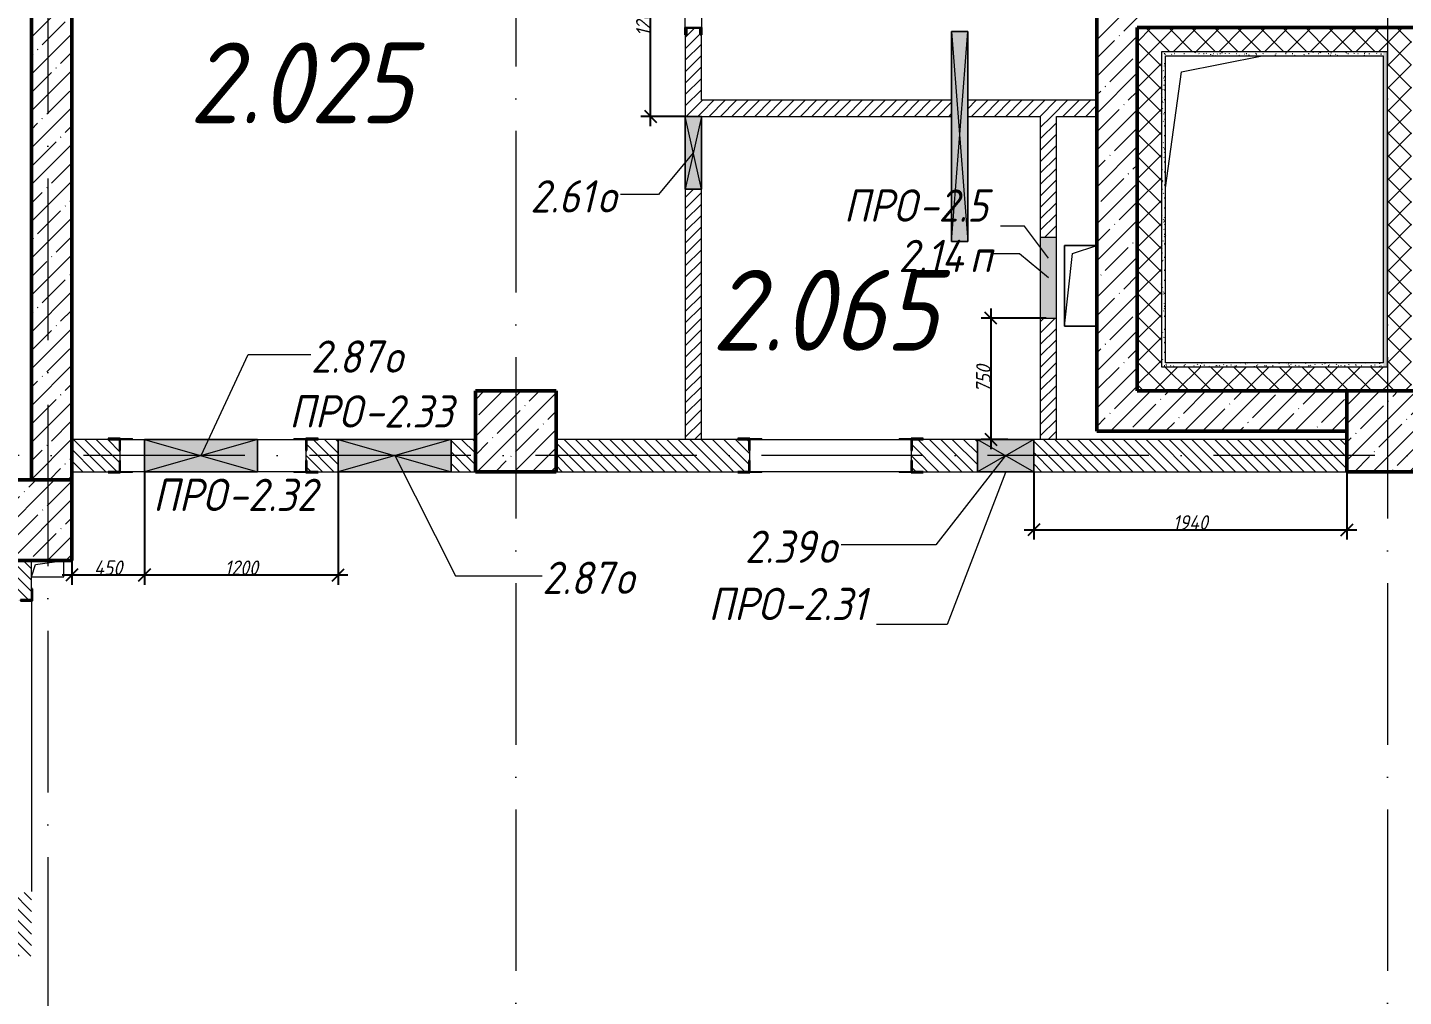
# Model space of a CAD drawing. Header units: millimetres. Extents: x -537608 to 253996, y -217170 to 186033.
# Drawn here: x -74957 to -66432, y -144341 to -138341 of the extents above; entities that cross this region are included whole.
import ezdxf

# ---------------------------------------------------------------- set-up
doc = ezdxf.new("R2010")
doc.units = ezdxf.units.MM
doc.linetypes.add('50_200_ШТРИХ_1Т_ш5_п1_п1_', pattern=[1400, 1000, -200, 0, -200])
for name, color, linetype, lineweight in [('A-____-____-DIMS', 7, 'Continuous', 9), ('A-DETL-GENF-OTLN', 7, 'Continuous', 9), ('A-FLOR-____-OTLN', 7, 'Continuous', 9), ('A-GENM-____-IDEN', 7, 'Continuous', 9), ('A-GENM-____-MCUT', 7, 'Continuous', 25), ('A-GENM-____-OTLN', 7, 'Continuous', 9), ('A-GENM-____-OTLN-1', 7, 'Continuous', 25), ('A-GLAZ-____-IDEN', 7, 'Continuous', 9), ('A-GLAZ-____-OTLN', 7, 'Continuous', 9), ('A-WALL-____-MCUT', 7, 'Continuous', 13), ('A-WALL-____-MCUT-1', 7, 'Continuous', 9), ('A-WALL-____-MCUT-2', 7, 'Continuous', 50), ('A-WALL-____-OTLN', 7, 'Continuous', 9), ('A-WALL-____-PATT-1', 7, 'Continuous', 9), ('A-WALL-FNSH-MCUT-1', 7, 'Continuous', 9), ('I-WALL-____-OTLN', 7, 'Continuous', 9), ('S-COLS-____-MCUT', 7, 'Continuous', 50), ('S-COLS-____-OTLN', 7, 'Continuous', 9), ('S-GRID-____-OTLN-1', 7, '50_200_ШТРИХ_1Т_ш5_п1_п1_', 9), ('Марки помещений', 7, 'Continuous', 9)]:
    doc.layers.add(name, color=color, linetype=linetype, lineweight=lineweight)
doc.layers.add('A-WALL-____-PATT-2', color=7, linetype='Continuous', lineweight=9, true_color=0x787878)
doc.styles.add('ISOCPEUR_I_11', font='isocpeui.ttf', dxfattribs={"width": 0.9, "height": 200})
doc.styles.add('ISOCPEUR_I_2', font='isocpeui.ttf', dxfattribs={"width": 0.9, "height": 140})
doc.styles.add('ISOCPEUR_I_7', font='isocpeui.ttf', dxfattribs={"width": 0.9, "height": 90})
doc.dimstyles.new('ISO-1_8_0_9К_СРЕДНИЙ_Кладочные_2', dxfattribs={"dimscale": 304.8, "dimtxt": 89.638306, "dimasz": 0.246063, "dimexe": 0.19685, "dimexo": 0, "dimgap": 0, "dimtad": 1, "dimdec": 3, "dimrnd": 0.001, "dimdsep": 46, "dimtxsty": 'ISOCPEUR_I_7', "dimblk1": 'OBLIQUE', "dimblk2": 'OBLIQUE', "dimsah": 1, "dimcen": 0.09, "dimdle": 0.19685, "dimazin": 0, "dimtfac": 1, "dimtdec": 4, "dimtix": 1, "dimtmove": 1, "dimatfit": 3, "dimfxl": 1, "dimtvp": 1, "dimtolj": 1, "dimtzin": 0, "dimarcsym": 2})
pattern_1 = [(135, (-149681.9, -196272.377), (-35.35534, -35.35534), [])]
pattern_2 = [(45, (-149681.9, -196272.377), (-35.35534, 35.35534), [])]
pattern_3 = [(45, (-149681.9, -196272.38), (-114.04925, 114.04925), []), (45, (-149567.85, -196272.38), (-114.04925, 114.04925), [201.612, -40.322, 3.353, -36.97])]
pattern_4 = [(45, (-149681.9, -196272.38), (-70.71068, 70.71068), []), (135, (-149681.9, -196272.38), (-70.71068, -70.71068), [])]
pattern_5 = [(0, (-149681.9, -196272.377), (81.28, 20.32), [3.353, -57.607, 3.353, -57.607, -325.12]), (0, (-149681.9, -196272.377), (81.28, 20.32), [-121.92, 3.353, -118.567, 3.353, -57.607, -142.24]), (0, (-149681.9, -196272.377), (81.28, 20.32), [-304.8, 3.353, -37.287, 3.353, -98.247]), (120, (-149651.42, -196262.217), (-58.2376362, 60.230545), [3.353, -57.607, 3.353, -57.607, -325.12]), (120, (-149651.42, -196262.217), (-58.2376362, 60.230545), [-121.92, 3.353, -118.567, 3.353, -57.607, -142.24]), (120, (-149651.42, -196262.217), (-58.2376362, 60.230545), [-304.8, 3.353, -37.287, 3.353, -98.247]), (240, (-149641.26, -196221.577), (-23.0423638, -80.550545), [3.353, -57.607, 3.353, -57.607, -325.12]), (240, (-149641.26, -196221.577), (-23.0423638, -80.550545), [-121.92, 3.353, -118.567, 3.353, -57.607, -142.24]), (240, (-149641.26, -196221.577), (-23.0423638, -80.550545), [-304.8, 3.353, -37.287, 3.353, -98.247])]

# ---------------------------------------------------------------- blocks, each defined once
blk = doc.blocks.new('BSC_Колонна _Прямоугольная - 500х500-V37-АР1_План отверстий 2 этажа в осях 1-64_Ю-ЯЯ')
at = {"layer": 'S-COLS-____-OTLN'}
h = blk.add_hatch(dxfattribs=at)
h.set_pattern_fill('FP_47', color=256, style=0, pattern_type=2)
h.set_pattern_definition([(45, (-83150, -55431.04), (-114.04925, 114.04925), []), (45, (-83035.95, -55431.04), (-114.04925, 114.04925), [201.613, -40.323, 3.353, -36.97])])
h.paths.add_polyline_path([(-250, -250), (250, -250), (250, 250), (-250, 250)], flags=0)
at = {"layer": 'S-COLS-____-MCUT'}
for p, q in [((250, 250), (-250, 250)), ((-250, 250), (-250, -250)), ((250, -250), (250, 250)), ((-250, -250), (250, -250))]:
    blk.add_line(p, q, dxfattribs=at)
blk = doc.blocks.new('BSC_Колонна _Прямоугольная - 500х500-V41-АР1_План отверстий 2 этажа в осях 1-64_Ю-ЯЯ')
at = {"layer": 'S-COLS-____-OTLN'}
h = blk.add_hatch(dxfattribs=at)
h.set_pattern_fill('FP_51', color=256, style=0, pattern_type=2)
h.set_pattern_definition([(45, (-77750, -55431.04), (-114.04925, 114.04925), []), (45, (-77635.95, -55431.04), (-114.04925, 114.04925), [201.613, -40.323, 3.353, -36.97])])
h.paths.add_polyline_path([(-250, -250), (250, -250), (250, 250), (-250, 250)], flags=0)
at = {"layer": 'S-COLS-____-MCUT'}
for p, q in [((250, 250), (-250, 250)), ((-250, 250), (-250, -250)), ((250, -250), (250, 250)), ((-250, -250), (250, -250))]:
    blk.add_line(p, q, dxfattribs=at)
blk = doc.blocks.new('BSC_Колонна _Прямоугольная - 500х500-V112-АР1_План отверстий 2 этажа в осях 1-64_Ю-ЯЯ')
at = {"layer": 'S-COLS-____-OTLN'}
h = blk.add_hatch(dxfattribs=at)
h.set_pattern_fill('FP_125', color=256, style=0, pattern_type=2)
h.set_pattern_definition([(45, (-74750, -54881.04), (-114.04925, 114.04925), []), (45, (-74635.95, -54881.04), (-114.04925, 114.04925), [201.613, -40.323, 3.353, -36.97])])
h.paths.add_polyline_path([(-250, -250), (250, -250), (250, 250), (-250, 250), (-250, -78.1)], flags=0)
at = {"layer": 'S-COLS-____-MCUT'}
for p, q in [((250, 250), (-250, 250)), ((-250, 250), (-250, -250)), ((250, -250), (250, 250)), ((-250, -250), (250, -250))]:
    blk.add_line(p, q, dxfattribs=at)
blk = doc.blocks.new('Фахверк_СКБ_Уголок - 250_2700-27497298-АР1_План отверстий 2 этажа в осях 1-64_Ю-ЯЯ')
at = {"layer": 'A-GENM-____-MCUT'}
for p, q in [((200, 181), (125, 181)), ((125, 181), (125, 106)), ((131, 106), (131, 175)), ((131, 175), (200, 175)), ((200, 175), (200, 181)), ((125, 106), (131, 106)), ((131, -6), (125, -6)), ((125, -6), (125, -81)), ((125, -81), (200, -81)), ((131, -75), (131, -6)), ((200, -75), (131, -75)), ((200, -81), (200, -75))]:
    blk.add_line(p, q, dxfattribs=at)
blk = doc.blocks.new('154_Стойка_СКБ_Швеллер - СМ-2180_100-28278555-АР1_План отверстий 2 этажа в осях 1-64_Ю-ЯЯ')
at = {"layer": 'A-GENM-____-MCUT'}
for p, q in [((125, 50), (171, 50)), ((125, -50), (125, 50)), ((129.5, 42.4), (129.5, -42.4)), ((171, 42.4), (129.5, 42.4)), ((171, 50), (171, 42.4)), ((171, -50), (125, -50)), ((129.5, -42.4), (171, -42.4)), ((171, -42.4), (171, -50))]:
    blk.add_line(p, q, dxfattribs=at)
blk = doc.blocks.new('154_Стойка_СКБ_Уголок - СМ-2180_200-28268025-АР1_План отверстий 2 этажа в осях 1-64_Ю-ЯЯ')
at = {"layer": 'A-GENM-____-MCUT'}
for p, q in [((125, 156), (125, 81)), ((200, 156), (125, 156)), ((131, 81), (131, 150)), ((131, 150), (200, 150)), ((200, 150), (200, 156)), ((125, 81), (131, 81)), ((131, 19), (125, 19)), ((125, 19), (125, -56)), ((131, -50), (131, 19)), ((125, -56), (200, -56)), ((200, -50), (131, -50)), ((200, -56), (200, -50))]:
    blk.add_line(p, q, dxfattribs=at)
blk = doc.blocks.new('Стойка_Влож_Уголок_Опорный - Уголок-28213941-АР1_План отверстий 2 этажа в осях 1-64_Ю-ЯЯ')
at = {"layer": 'A-GENM-____-OTLN'}
for p, q in [((-212, -6), (-212, 0)), ((0, 0), (0, -6)), ((-212, -75), (-212, -6)), ((-212, -6), (-206, -6)), ((-212, -75), (-206, -75)), ((-6, -6), (0, -6)), ((-6, -75), (0, -75)), ((0, -6), (0, -75))]:
    blk.add_line(p, q, dxfattribs=at)
blk = doc.blocks.new('AR_Отверстие Ниша - Лючок-32403779-АР1_План отверстий 2 этажа в осях 1-64_Ю-ЯЯ')
at = {"layer": 'A-GLAZ-____-OTLN'}
blk.add_hatch(color=256, dxfattribs=at).paths.add_polyline_path([(250, -50), (250, 50), (-250, 50), (-250, -50)], flags=0)
for p, q in [((250, 50), (-250, 50)), ((-250, 50), (-250, -50)), ((250, -50), (250, 50)), ((-250, -50), (250, -50))]:
    blk.add_line(p, q, dxfattribs=at)
blk = doc.blocks.new('AR_Отверстие прямоугольное _в плите_ - AR_Отверстие прямоугольное _в плите_-30229458-АР1_План отверстий 2 этажа в осях 1-64_Ю-ЯЯ')
at = {"layer": 'A-GENM-____-OTLN'}
for p, q in [((100, 250), (-100, 250)), ((-100, 250), (-100, -250)), ((-100, -250), (-50, 200)), ((-50, 200), (100, 250)), ((-100, -250), (100, -250))]:
    blk.add_line(p, q, dxfattribs=at)
blk = doc.blocks.new('AR_Отверстие прямоугольное _в плите_ - AR_Отверстие прямоугольное _в плите_-V164-АР1_План отверстий 2 этажа в осях 1-64_Ю-ЯЯ')
at = {"layer": 'A-GENM-____-OTLN'}
for p, q in [((-100, -50), (-75, 25)), ((-75, 25), (100, 50)), ((100, -50), (100, 50)), ((-100, -50), (100, -50))]:
    blk.add_line(p, q, dxfattribs=at)
blk = doc.blocks.new('AR_Отверстие прямоугольное _в плите_ - AR_Отверстие прямоугольное _в плите_-30552518-АР1_План отверстий 2 этажа в осях 1-64_Ю-ЯЯ')
at = {"layer": 'A-GENM-____-OTLN'}
for p, q in [((-550, 850), (-50, 950)), ((-650, 131.8), (-550, 850))]:
    blk.add_line(p, q, dxfattribs=at)
blk = doc.blocks.new('AR_Отверстие прямоугольное _в стене_ - AR_Отверстие прямоугольное _в стене__ОВ-36829938-АР1_План отверстий 2 этажа в осях 1-64_Ю-ЯЯ')
at = {"layer": 'A-GLAZ-____-OTLN'}
blk.add_hatch(color=256, dxfattribs=at).paths.add_polyline_path([(350, -100), (350, 100), (-350, 100), (-350, -100), (187.3, -100)], flags=0)
at = {"layer": 'A-DETL-GENF-OTLN'}
for p, q in [((-350, -100), (-350, 100)), ((-350, 100), (350, 100)), ((350, 100), (-350, -100)), ((-350, 100), (350, -100)), ((350, 100), (-350, 100)), ((-350, 100), (-350, -100)), ((350, 100), (350, -100)), ((350, -100), (350, 100)), ((350, -100), (-350, -100)), ((-350, -100), (350, -100))]:
    blk.add_line(p, q, dxfattribs=at)
blk = doc.blocks.new('AR_Отверстие прямоугольное _в стене_ - AR_Отверстие прямоугольное _в стене__ОВ-36829869-АР1_План отверстий 2 этажа в осях 1-64_Ю-ЯЯ')
at = {"layer": 'A-GLAZ-____-OTLN'}
blk.add_hatch(color=256, dxfattribs=at).paths.add_polyline_path([(350, -100), (350, 100), (-350, 100), (-350, -100)], flags=0)
at = {"layer": 'A-DETL-GENF-OTLN'}
for p, q in [((-350, -100), (-350, 100)), ((-350, 100), (350, 100)), ((350, 100), (-350, -100)), ((-350, 100), (350, -100)), ((350, 100), (-350, 100)), ((-350, 100), (-350, -100)), ((350, 100), (350, -100)), ((350, -100), (350, 100)), ((350, -100), (-350, -100)), ((-350, -100), (350, -100))]:
    blk.add_line(p, q, dxfattribs=at)
blk = doc.blocks.new('AR_Отверстие прямоугольное _в стене__БезПР - AR_Отверстие прямоугольное _в стене__БезПР-36428569-АР1_План отверстий 2 этажа в осях 1-64_Ю-ЯЯ')
at = {"layer": 'A-GLAZ-____-OTLN'}
blk.add_hatch(color=256, dxfattribs=at).paths.add_polyline_path([(225, -50), (225, 50), (-225, 50), (-225, -50), (-68.5, -50)], flags=0)
at = {"layer": 'A-DETL-GENF-OTLN'}
for p, q in [((-225, -50), (-225, 50)), ((-225, 50), (225, 50)), ((225, 50), (-225, -50)), ((-225, 50), (225, -50)), ((225, 50), (-225, 50)), ((-225, 50), (-225, -50)), ((225, 50), (225, -50)), ((225, -50), (225, 50)), ((225, -50), (-225, -50)), ((-225, -50), (225, -50))]:
    blk.add_line(p, q, dxfattribs=at)
at = {"layer": 'A-GLAZ-____-OTLN'}
blk.add_line((225, 50), (-225, 50), dxfattribs=at)
blk = doc.blocks.new('AR_Отверстие прямоугольное _в стене_ - AR_Отверстие прямоугольное _в стене__ОВ-36829206-АР1_План отверстий 2 этажа в осях 1-64_Ю-ЯЯ')
at = {"layer": 'A-GLAZ-____-OTLN'}
blk.add_hatch(color=256, dxfattribs=at).paths.add_polyline_path([(175, -100), (175, 100), (-175, 100), (-175, -100)], flags=0)
at = {"layer": 'A-DETL-GENF-OTLN'}
for p, q in [((-175, -100), (-175, 100)), ((-175, 100), (175, 100)), ((175, 100), (-175, -100)), ((-175, 100), (175, -100)), ((175, 100), (-175, 100)), ((-175, 100), (-175, -100)), ((175, 100), (175, -100)), ((175, -100), (175, 100)), ((175, -100), (-175, -100)), ((-175, -100), (175, -100))]:
    blk.add_line(p, q, dxfattribs=at)
blk = doc.blocks.new('AR_Отверстие прямоугольное _в стене_ - AR_Отверстие прямоугольное _в стене__ОВ-36941390-АР1_План отверстий 2 этажа в осях 1-64_Ю-ЯЯ')
at = {"layer": 'A-GLAZ-____-OTLN'}
blk.add_hatch(color=256, dxfattribs=at).paths.add_polyline_path([(-650, -50), (650, -50), (650, 50), (-650, 50)], flags=0)
at = {"layer": 'A-DETL-GENF-OTLN'}
for p, q in [((-650, -50), (-650, 50)), ((-650, 50), (650, 50)), ((650, 50), (-650, -50)), ((-650, 50), (650, -50)), ((650, 50), (-650, 50)), ((-650, 50), (-650, -50)), ((650, 50), (650, -50)), ((650, -50), (650, 50)), ((650, -50), (-650, -50)), ((-650, -50), (650, -50))]:
    blk.add_line(p, q, dxfattribs=at)
blk = doc.blocks.new('_Oblique')
at = {"color": 0, "linetype": 'ByBlock', "lineweight": -2}
blk.add_line((-0.5, -0.5), (0.5, 0.5), dxfattribs=at)
blk = doc.blocks.new('*D2587')
at = {"layer": 'A-____-____-DIMS', "color": 0, "lineweight": -2, "transparency": 16777216}
for p, q in [((-68645.3, -140141.3), (-69048.9, -140141.3)), ((-68988.9, -140081.3), (-68988.9, -140951.3)), ((-68882.9, -140891.3), (-69048.9, -140891.3))]:
    blk.add_line(p, q, dxfattribs=at)
at = {"layer": 'Defpoints', "color": 0, "transparency": 16777216}
for p in [(-68645.3, -140141.3), (-68988.9, -140891.3), (-68882.9, -140891.3)]:
    blk.add_point(p, dxfattribs=at)
at = {"layer": 'A-____-____-DIMS', "color": 0, "lineweight": -2, "transparency": 16777216, "xscale": 75, "yscale": 75, "zscale": 75}
for p, rotation in [((-68988.9, -140141.3), 90), ((-68988.9, -140891.3), 270)]:
    blk.add_blockref('_Oblique', p, dxfattribs=dict(at, rotation=rotation))
at = {"layer": 'A-____-____-DIMS', "color": 0, "transparency": 16777216, "insert": (-69034.5, -140516.3), "char_height": 90, "width": 409.578, "attachment_point": 5, "rotation": 90, "style": 'ISOCPEUR_I_7'}
blk.add_mtext('\\A1;750', dxfattribs=at)
blk = doc.blocks.new('*D2601')
at = {"layer": 'A-____-____-DIMS', "color": 0, "lineweight": -2, "transparency": 16777216}
for p, q in [((-71096.5, -138951.3), (-71096.5, -137631.3)), ((-70881.9, -137691.3), (-71156.5, -137691.3)), ((-70881.9, -138891.3), (-71156.5, -138891.3))]:
    blk.add_line(p, q, dxfattribs=at)
at = {"layer": 'Defpoints', "color": 0, "transparency": 16777216}
for p in [(-71096.5, -137691.3), (-70881.9, -137691.3), (-70881.9, -138891.3)]:
    blk.add_point(p, dxfattribs=at)
at = {"layer": 'A-____-____-DIMS', "color": 0, "lineweight": -2, "transparency": 16777216, "xscale": 75, "yscale": 75, "zscale": 75}
for p, rotation in [((-71096.5, -137691.3), 90), ((-71096.5, -138891.3), 270)]:
    blk.add_blockref('_Oblique', p, dxfattribs=dict(at, rotation=rotation))
at = {"layer": 'A-____-____-DIMS', "color": 0, "transparency": 16777216, "insert": (-71141.5, -138291.3), "char_height": 90, "width": 504.733, "attachment_point": 5, "rotation": 90, "style": 'ISOCPEUR_I_7'}
blk.add_mtext('\\A1;1200', dxfattribs=at)
blk = doc.blocks.new('*D2603')
at = {"layer": 'A-____-____-DIMS', "color": 0, "lineweight": -2, "transparency": 16777216}
for p, q in [((-74231.9, -141097.3), (-74231.9, -141790.9)), ((-74681.9, -141641.3), (-74681.9, -141790.9)), ((-74741.9, -141730.9), (-74171.9, -141730.9))]:
    blk.add_line(p, q, dxfattribs=at)
at = {"layer": 'Defpoints', "color": 0, "transparency": 16777216}
for p in [(-74231.9, -141097.3), (-74681.9, -141641.3), (-74231.9, -141730.9)]:
    blk.add_point(p, dxfattribs=at)
at = {"layer": 'A-____-____-DIMS', "color": 0, "lineweight": -2, "transparency": 16777216, "xscale": 75, "yscale": 75, "zscale": 75, "rotation": 180}
blk.add_blockref('_Oblique', (-74681.9, -141730.9), dxfattribs=at)
at = {"layer": 'A-____-____-DIMS', "color": 0, "lineweight": -2, "transparency": 16777216, "xscale": 75, "yscale": 75, "zscale": 75}
blk.add_blockref('_Oblique', (-74231.9, -141730.9), dxfattribs=at)
at = {"layer": 'A-____-____-DIMS', "color": 0, "transparency": 16777216, "insert": (-74456.9, -141685.9), "char_height": 90, "width": 426.127, "attachment_point": 5, "style": 'ISOCPEUR_I_7'}
blk.add_mtext('\\A1;450', dxfattribs=at)
blk = doc.blocks.new('*D2604')
at = {"layer": 'A-____-____-DIMS', "color": 0, "lineweight": -2, "transparency": 16777216}
for p, q in [((-74231.9, -141097.3), (-74231.9, -141790.9)), ((-73031.9, -141097.3), (-73031.9, -141790.9)), ((-74291.9, -141730.9), (-72971.9, -141730.9))]:
    blk.add_line(p, q, dxfattribs=at)
at = {"layer": 'Defpoints', "color": 0, "transparency": 16777216}
for p in [(-74231.9, -141097.3), (-73031.9, -141097.3), (-73031.9, -141730.9)]:
    blk.add_point(p, dxfattribs=at)
at = {"layer": 'A-____-____-DIMS', "color": 0, "lineweight": -2, "transparency": 16777216, "xscale": 75, "yscale": 75, "zscale": 75, "rotation": 180}
blk.add_blockref('_Oblique', (-74231.9, -141730.9), dxfattribs=at)
at = {"layer": 'A-____-____-DIMS', "color": 0, "lineweight": -2, "transparency": 16777216, "xscale": 75, "yscale": 75, "zscale": 75}
blk.add_blockref('_Oblique', (-73031.9, -141730.9), dxfattribs=at)
at = {"layer": 'A-____-____-DIMS', "color": 0, "transparency": 16777216, "insert": (-73631.9, -141685.9), "char_height": 90, "width": 504.733, "attachment_point": 5, "style": 'ISOCPEUR_I_7'}
blk.add_mtext('\\A1;1200', dxfattribs=at)
blk = doc.blocks.new('*D2605')
at = {"layer": 'A-____-____-DIMS', "color": 0, "lineweight": -2, "transparency": 16777216}
for p, q in [((-68721.9, -141097.3), (-68721.9, -141510.9)), ((-66781.9, -141091.3), (-66781.9, -141510.9)), ((-68781.9, -141450.9), (-66721.9, -141450.9))]:
    blk.add_line(p, q, dxfattribs=at)
at = {"layer": 'Defpoints', "color": 0, "transparency": 16777216}
for p in [(-68721.9, -141097.3), (-66781.9, -141091.3), (-66781.9, -141450.9)]:
    blk.add_point(p, dxfattribs=at)
at = {"layer": 'A-____-____-DIMS', "color": 0, "lineweight": -2, "transparency": 16777216, "xscale": 75, "yscale": 75, "zscale": 75, "rotation": 180}
blk.add_blockref('_Oblique', (-68721.9, -141450.9), dxfattribs=at)
at = {"layer": 'A-____-____-DIMS', "color": 0, "lineweight": -2, "transparency": 16777216, "xscale": 75, "yscale": 75, "zscale": 75}
blk.add_blockref('_Oblique', (-66781.9, -141450.9), dxfattribs=at)
at = {"layer": 'A-____-____-DIMS', "color": 0, "transparency": 16777216, "insert": (-67751.9, -141405.9), "char_height": 90, "width": 521.281, "attachment_point": 5, "style": 'ISOCPEUR_I_7'}
blk.add_mtext('\\A1;1940', dxfattribs=at)

msp = doc.modelspace()

# ---------------------------------------------------------------- hatches: boundary and pattern name
at = {"layer": 'A-WALL-____-PATT-1'}
h = msp.add_hatch(dxfattribs=at)
h.set_pattern_fill('FP_13', color=256, style=0, pattern_type=2)
h.set_pattern_definition(pattern_3)
h.paths.add_polyline_path([(-74931.9, -141141.3351), (-74681.9, -141141.3351), (-74681.9, -133091.3351), (-74931.9, -133091.3351), (-74931.9, -140662.1976)], flags=0)
h = msp.add_hatch(dxfattribs=at)
h.set_pattern_fill('FP_5', color=256, style=0, pattern_type=2)
h.set_pattern_definition(pattern_2)
h.paths.add_polyline_path([(-70781.9, -140891.3351), (-70781.9, -139341.3351), (-70881.9, -139341.3351), (-70881.9, -140891.3351)], flags=0)
h.paths.add_polyline_path([(-70874.3, -138891.3351), (-70781.9, -138891.3351), (-70781.9, -138387.3351), (-70789.5, -138387.3351), (-70789.5, -138345.8351), (-70874.3, -138345.8351), (-70874.3, -138387.3351), (-70881.9, -138387.3351), (-70881.9, -138891.3351)], flags=0)
h.paths.add_polyline_path([(-70874.3, -137186.8351), (-70789.5, -137186.8351), (-70789.5, -137145.3351), (-70781.9, -137145.3351), (-70781.9, -136161.3351), (-70881.9, -136161.3351), (-70881.9, -137145.3351), (-70874.3, -137145.3351)], flags=0)
h = msp.add_hatch(dxfattribs=at)
h.set_pattern_fill('FP_13', color=256, style=0, pattern_type=2)
h.set_pattern_definition(pattern_3)
h.paths.add_polyline_path([(-68331.9, -140841.3351), (-68081.9, -140841.3351), (-68081.9, -138091.3351), (-68331.9, -138091.3351), (-68331.9, -139047.7853)], flags=0)
h = msp.add_hatch(dxfattribs=at)
h.set_pattern_fill('FP_1', color=256, style=0, pattern_type=2)
h.set_pattern_definition(pattern_4)
h.paths.add_polyline_path([(-68081.9, -140441.3351), (-67931.9, -140441.3351), (-67931.9, -138341.3351), (-68081.9, -138341.3351), (-68081.9, -140416.3351)], flags=0)
h = msp.add_hatch(dxfattribs=at)
h.set_pattern_fill('FP_1', color=256, style=0, pattern_type=2)
h.set_pattern_definition(pattern_4)
h.paths.add_polyline_path([(-66624.5497, -138491.3351), (-66531.9, -138491.3351), (-66531.9, -138341.3351), (-67931.9, -138341.3351), (-67931.9, -138491.3351), (-67906.9, -138491.3351)], flags=0)
h = msp.add_hatch(dxfattribs=at)
h.set_pattern_fill('FP_1', color=256, style=0, pattern_type=2)
h.set_pattern_definition(pattern_4)
h.paths.add_polyline_path([(-66531.9, -140591.3351), (-66381.9, -140591.3351), (-66381.9, -138341.3351), (-66531.9, -138341.3351), (-66531.9, -140441.3351)], flags=0)
h = msp.add_hatch(dxfattribs=at)
h.set_pattern_fill('FP_5', color=256, style=0, pattern_type=2)
h.set_pattern_definition(pattern_2)
h.paths.add_polyline_path([(-69131.9, -138891.3351), (-68331.9, -138891.3351), (-68331.9, -138791.3351), (-69131.9, -138791.3351), (-69131.9, -138869.9066)], flags=0)
h.paths.add_polyline_path([(-70159.551, -138891.3351), (-69231.9, -138891.3351), (-69231.9, -138791.3351), (-70781.9, -138791.3351), (-70781.9, -138891.3351)], flags=0)
h = msp.add_hatch(dxfattribs=at)
h.set_pattern_fill('FP_5', color=256, style=0, pattern_type=2)
h.set_pattern_definition(pattern_2)
h.paths.add_polyline_path([(-68581.9, -140891.3351), (-68581.9, -140141.3351), (-68681.9, -140141.3351), (-68681.9, -140891.3351)], flags=0)
h.paths.add_polyline_path([(-68681.9, -139641.3351), (-68581.9, -139641.3351), (-68581.9, -138891.3351), (-68681.9, -138891.3351), (-68681.9, -139047.7853)], flags=0)
h = msp.add_hatch(dxfattribs=at)
h.set_pattern_fill('FP_1', color=256, style=0, pattern_type=2)
h.set_pattern_definition(pattern_4)
h.paths.add_polyline_path([(-66624.5497, -140591.3351), (-66531.9, -140591.3351), (-66531.9, -140441.3351), (-68081.9, -140441.3351), (-68081.9, -140591.3351), (-66781.9, -140591.3351)], flags=0)
h = msp.add_hatch(dxfattribs=at)
h.set_pattern_fill('FP_13', color=256, style=0, pattern_type=2)
h.set_pattern_definition(pattern_3)
h.paths.add_polyline_path([(-66781.9, -140841.3351), (-66781.9, -140591.3351), (-68081.9, -140591.3351), (-68081.9, -140841.3351)], flags=0)
h = msp.add_hatch(dxfattribs=at)
h.set_pattern_fill('FP_6', color=256, style=0, pattern_type=2)
h.set_pattern_definition(pattern_1)
h.paths.add_polyline_path([(-73225.9, -141091.3351), (-73031.9, -141091.3351), (-73031.9, -140891.3351), (-73225.9, -140891.3351), (-73225.9, -140960.3351), (-73231.9, -140960.3351), (-73231.9, -141022.3351), (-73225.9, -141022.3351), (-73225.9, -141090.1923)], flags=0)
h.paths.add_polyline_path([(-72181.9, -141091.3351), (-72181.9, -140891.3351), (-72331.9, -140891.3351), (-72331.9, -141091.3351)], flags=0)
h.paths.add_polyline_path([(-74578.3027, -141091.3351), (-74387.9, -141091.3351), (-74387.9, -141022.3351), (-74381.9, -141022.3351), (-74381.9, -140960.3351), (-74387.9, -140960.3351), (-74387.9, -140891.3351), (-74681.9, -140891.3351), (-74681.9, -141091.3351)], flags=0)
h = msp.add_hatch(dxfattribs=at)
h.set_pattern_fill('FP_6', color=256, style=0, pattern_type=2)
h.set_pattern_definition(pattern_1)
h.paths.add_polyline_path([(-66781.9, -141091.3351), (-66781.9, -140891.3351), (-68721.9, -140891.3351), (-68721.9, -141091.3351), (-68392.0504, -141091.3351)], flags=0)
h.paths.add_polyline_path([(-69475.9, -141091.3351), (-69071.9, -141091.3351), (-69071.9, -140891.3351), (-69475.9, -140891.3351), (-69475.9, -140960.3351), (-69481.9, -140960.3351), (-69481.9, -141022.3351), (-69475.9, -141022.3351), (-69475.9, -141090.8907)], flags=0)
h.paths.add_polyline_path([(-70487.9, -141091.3351), (-70487.9, -141022.3351), (-70481.9, -141022.3351), (-70481.9, -140960.3351), (-70487.9, -140960.3351), (-70487.9, -140891.3351), (-71681.9, -140891.3351), (-71681.9, -141091.3351), (-70556.9, -141091.3351)], flags=0)
h = msp.add_hatch(dxfattribs=at)
h.set_pattern_fill('FP_6', color=256, style=0, pattern_type=2)
h.set_pattern_definition(pattern_1)
h.paths.add_polyline_path([(-74931.9, -144091.3351), (-74931.9, -143697.3351), (-75000.9, -143697.3351), (-75000.9, -143691.3351), (-75112.9, -143691.3351), (-75112.9, -143697.3351), (-75181.9, -143697.3351), (-75181.9, -144091.3351)], flags=0)
h.paths.add_polyline_path([(-75112.9, -141891.3351), (-75000.9, -141891.3351), (-75000.9, -141885.3351), (-74931.9, -141885.3351), (-74931.9, -141641.3351), (-75181.9, -141641.3351), (-75181.9, -141885.3351), (-75112.9, -141885.3351)], flags=0)
at = {"layer": 'A-WALL-____-PATT-2'}
h = msp.add_hatch(dxfattribs=at)
h.set_pattern_fill('FP_164', color=256, style=0, pattern_type=2)
h.set_pattern_definition(pattern_5)
h.paths.add_polyline_path([(-67906.9, -140416.3351), (-67906.9, -138491.3351), (-67931.9, -138491.3351), (-67931.9, -140416.3351)], flags=0)
h = msp.add_hatch(dxfattribs=at)
h.set_pattern_fill('FP_164', color=256, style=0, pattern_type=2)
h.set_pattern_definition(pattern_5)
h.paths.add_polyline_path([(-66556.9, -138516.3351), (-66556.9, -138491.3351), (-67906.9, -138491.3351), (-67906.9, -138516.3351), (-66624.5497, -138516.3351)], flags=0)
h = msp.add_hatch(dxfattribs=at)
h.set_pattern_fill('FP_164', color=256, style=0, pattern_type=2)
h.set_pattern_definition(pattern_5)
h.paths.add_polyline_path([(-66556.9, -140441.3351), (-66531.9, -140441.3351), (-66531.9, -138491.3351), (-66556.9, -138491.3351), (-66556.9, -140416.3351)], flags=0)
h = msp.add_hatch(dxfattribs=at)
h.set_pattern_fill('FP_164', color=256, style=0, pattern_type=2)
h.set_pattern_definition(pattern_5)
h.paths.add_polyline_path([(-66556.9, -140441.3351), (-66556.9, -140416.3351), (-67931.9, -140416.3351), (-67931.9, -140441.3351), (-66624.5497, -140441.3351)], flags=0)

# ---------------------------------------------------------------- linework, layer by layer
at = {"layer": 'A-FLOR-____-OTLN'}
for p, q in [((-68531.9, -139691.3351), (-68331.9, -139691.3351)), ((-68531.9, -140191.3351), (-68531.9, -139691.3351)), ((-68331.9, -140191.3351), (-68531.9, -140191.3351))]:
    msp.add_line(p, q, dxfattribs=at)
at = {"layer": 'A-GENM-____-IDEN'}
for p, q in [((-68780.3075, -139570.6087), (-68928.715, -139570.6087)), ((-68631.9, -139768.7397), (-68780.3075, -139570.6087)), ((-68896.9, -141097.3351), (-69259.8173, -142037.5486)), ((-69259.8173, -142037.5486), (-69696.409, -142037.5486))]:
    msp.add_line(p, q, dxfattribs=at)
at = {"layer": 'A-GLAZ-____-IDEN'}
for p, q in [((-70831.9, -139116.3351), (-71047.6599, -139374.2549)), ((-71047.6599, -139374.2549), (-71282.9876, -139374.2549)), ((-68810.3962, -139743.1009), (-68976.7373, -139743.1009)), ((-68631.9, -139891.3351), (-68810.3962, -139743.1009)), ((-73881.9, -140991.3351), (-73589.3113, -140366.4057)), ((-73589.3113, -140366.4057), (-73201.3044, -140366.4057)), ((-72681.9, -140991.3351), (-72304.9445, -141736.0486)), ((-68896.9, -140991.3351), (-69329.6558, -141543.457)), ((-69329.6558, -141543.457), (-69916.5597, -141543.457)), ((-72304.9445, -141736.0486), (-71767.9742, -141736.0486))]:
    msp.add_line(p, q, dxfattribs=at)
at = {"layer": 'A-WALL-____-MCUT'}
for p, q in [((-74456.9, -140891.3351), (-74681.9, -140891.3351)), ((-73031.9, -140891.3351), (-73156.9, -140891.3351)), ((-72181.9, -140891.3351), (-72331.9, -140891.3351)), ((-70556.9, -140891.3351), (-71681.9, -140891.3351)), ((-69071.9, -140891.3351), (-69406.9, -140891.3351)), ((-66781.9, -140891.3351), (-68721.9, -140891.3351)), ((-74381.9, -141022.3351), (-74381.9, -140960.3351)), ((-73231.9, -140960.3351), (-73231.9, -141022.3351)), ((-70481.9, -141022.3351), (-70481.9, -140960.3351)), ((-69481.9, -140960.3351), (-69481.9, -141022.3351)), ((-74681.9, -141091.3351), (-74456.9, -141091.3351)), ((-73156.9, -141091.3351), (-73031.9, -141091.3351)), ((-72331.9, -141091.3351), (-72181.9, -141091.3351)), ((-71681.9, -141091.3351), (-70556.9, -141091.3351)), ((-69406.9, -141091.3351), (-69071.9, -141091.3351)), ((-68721.9, -141091.3351), (-66781.9, -141091.3351)), ((-74931.9, -141816.3351), (-74931.9, -141641.3351))]:
    msp.add_line(p, q, dxfattribs=at)
at = {"layer": 'A-WALL-____-MCUT-1'}
for p, q in [((-67931.9, -138491.3351), (-67931.9, -140441.3351)), ((-66531.9, -138491.3351), (-67931.9, -138491.3351)), ((-66531.9, -140441.3351), (-66531.9, -138491.3351)), ((-67931.9, -140441.3351), (-66531.9, -140441.3351)), ((-66781.9, -140591.3351), (-66781.9, -140591.3351))]:
    msp.add_line(p, q, dxfattribs=at)
at = {"layer": 'A-WALL-____-MCUT-2'}
for p, q in [((-74931.9, -133091.3351), (-74931.9, -141141.3351)), ((-74681.9, -141141.3351), (-74681.9, -133091.3351)), ((-68331.9, -138091.3351), (-68331.9, -140841.3351)), ((-68081.9, -140591.3351), (-68081.9, -138341.3351)), ((-68081.9, -138341.3351), (-66181.9, -138341.3351)), ((-66781.9, -140591.3351), (-68081.9, -140591.3351)), ((-68331.9, -140841.3351), (-66781.9, -140841.3351))]:
    msp.add_line(p, q, dxfattribs=at)
at = {"layer": 'A-WALL-____-OTLN'}
msp.add_line((-74931.9, -141891.3351), (-74931.9, -143691.3351), dxfattribs=at)
at = {"layer": 'A-WALL-FNSH-MCUT-1'}
for p, q in [((-70881.9, -138387.3351), (-70881.9, -138891.3351)), ((-70781.9, -138791.3351), (-70781.9, -138387.3351)), ((-67906.9, -140416.3351), (-67906.9, -138516.3351)), ((-67906.9, -138516.3351), (-66556.9, -138516.3351)), ((-66556.9, -138516.3351), (-66556.9, -140416.3351)), ((-69231.9, -138791.3351), (-70781.9, -138791.3351)), ((-68331.9, -138791.3351), (-69131.9, -138791.3351)), ((-70781.9, -138891.3351), (-69231.9, -138891.3351)), ((-69131.9, -138891.3351), (-68681.9, -138891.3351)), ((-68681.9, -138891.3351), (-68681.9, -139641.3351)), ((-68581.9, -138891.3351), (-68331.9, -138891.3351)), ((-68581.9, -139641.3351), (-68581.9, -138891.3351)), ((-70881.9, -139341.3351), (-70881.9, -140891.3351)), ((-70781.9, -140891.3351), (-70781.9, -139341.3351)), ((-68681.9, -140141.3351), (-68681.9, -140891.3351)), ((-68581.9, -140891.3351), (-68581.9, -140141.3351)), ((-66556.9, -140416.3351), (-67906.9, -140416.3351))]:
    msp.add_line(p, q, dxfattribs=at)
at = {"layer": 'I-WALL-____-OTLN'}
for p, q in [((-70881.9, -138341.3351), (-70881.9, -137951.3351)), ((-70781.9, -137951.3351), (-70781.9, -138341.3351)), ((-74381.9, -140891.3351), (-74231.9, -140891.3351)), ((-73531.9, -140891.3351), (-73231.9, -140891.3351)), ((-70481.9, -140891.3351), (-69481.9, -140891.3351)), ((-74231.9, -141091.3351), (-74381.9, -141091.3351)), ((-73231.9, -141091.3351), (-73531.9, -141091.3351)), ((-69481.9, -141091.3351), (-70481.9, -141091.3351))]:
    msp.add_line(p, q, dxfattribs=at)
at = {"layer": 'S-GRID-____-OTLN-1'}
for p, q in [((-71931.9, -105379.5257), (-71931.9, -156291.3351)), ((-66531.9, -105379.5257), (-66531.9, -156291.3351)), ((-74831.9, -105674.3722), (-74831.9, -155981.3777)), ((-45607.4934, -140991.3351), (-154350.6702, -140991.3351))]:
    msp.add_line(p, q, dxfattribs=at)

# ---------------------------------------------------------------- block references
at = {"layer": 'A-GENM-____-OTLN'}
for name, p in [('AR_Отверстие прямоугольное _в плите_ - AR_Отверстие прямоугольное _в плите_-30552518-АР1_План отверстий 2 этажа в осях 1-64_Ю-ЯЯ', (-67256.9, -139466.3351)), ('AR_Отверстие прямоугольное _в плите_ - AR_Отверстие прямоугольное _в плите_-30229458-АР1_План отверстий 2 этажа в осях 1-64_Ю-ЯЯ', (-68431.9, -139941.3351)), ('AR_Отверстие прямоугольное _в плите_ - AR_Отверстие прямоугольное _в плите_-V164-АР1_План отверстий 2 этажа в осях 1-64_Ю-ЯЯ', (-74831.9, -141691.3351))]:
    msp.add_blockref(name, p, dxfattribs=at)
for p, rotation in [((-74381.9, -140885.3351), 89.99999999999957), ((-73231.9, -141097.3351), 269.9999999999995), ((-70481.9, -140885.3351), 89.99999999999957), ((-69481.9, -141097.3351), 269.9999999999995)]:
    msp.add_blockref('Стойка_Влож_Уголок_Опорный - Уголок-28213941-АР1_План отверстий 2 этажа в осях 1-64_Ю-ЯЯ', p, dxfattribs=dict(at, rotation=rotation))
at = {"layer": 'A-GENM-____-OTLN-1'}
for name, p, rotation in [('154_Стойка_СКБ_Швеллер - СМ-2180_100-28278555-АР1_План отверстий 2 этажа в осях 1-64_Ю-ЯЯ', (-70831.9, -138216.3351), 269.9999999999999), ('154_Стойка_СКБ_Уголок - СМ-2180_200-28268025-АР1_План отверстий 2 этажа в осях 1-64_Ю-ЯЯ', (-74256.9, -140941.3351), 180), ('154_Стойка_СКБ_Уголок - СМ-2180_200-28268025-АР1_План отверстий 2 этажа в осях 1-64_Ю-ЯЯ', (-70356.9, -140941.3351), 180), ('Фахверк_СКБ_Уголок - 250_2700-27497298-АР1_План отверстий 2 этажа в осях 1-64_Ю-ЯЯ', (-75006.9, -142016.3351), 89.99999999999991)]:
    msp.add_blockref(name, p, dxfattribs=dict(at, rotation=rotation))
for p in [(-73356.9, -141041.3351), (-69606.9, -141041.3351)]:
    msp.add_blockref('154_Стойка_СКБ_Уголок - СМ-2180_200-28268025-АР1_План отверстий 2 этажа в осях 1-64_Ю-ЯЯ', p, dxfattribs=at)
at = {"layer": 'A-GLAZ-____-OTLN'}
for name, p, rotation in [('AR_Отверстие прямоугольное _в стене_ - AR_Отверстие прямоугольное _в стене__ОВ-36941390-АР1_План отверстий 2 этажа в осях 1-64_Ю-ЯЯ', (-69181.9, -139016.3351), 89.99999999999987), ('AR_Отверстие прямоугольное _в стене__БезПР - AR_Отверстие прямоугольное _в стене__БезПР-36428569-АР1_План отверстий 2 этажа в осях 1-64_Ю-ЯЯ', (-70831.9, -139116.3351), 269.9999999999999), ('AR_Отверстие Ниша - Лючок-32403779-АР1_План отверстий 2 этажа в осях 1-64_Ю-ЯЯ', (-68631.9, -139891.3351), 270)]:
    msp.add_blockref(name, p, dxfattribs=dict(at, rotation=rotation))
for name, p in [('AR_Отверстие прямоугольное _в стене_ - AR_Отверстие прямоугольное _в стене__ОВ-36829938-АР1_План отверстий 2 этажа в осях 1-64_Ю-ЯЯ', (-73881.9, -140991.3351)), ('AR_Отверстие прямоугольное _в стене_ - AR_Отверстие прямоугольное _в стене__ОВ-36829869-АР1_План отверстий 2 этажа в осях 1-64_Ю-ЯЯ', (-72681.9, -140991.3351)), ('AR_Отверстие прямоугольное _в стене_ - AR_Отверстие прямоугольное _в стене__ОВ-36829206-АР1_План отверстий 2 этажа в осях 1-64_Ю-ЯЯ', (-68896.9, -140991.3351))]:
    msp.add_blockref(name, p, dxfattribs=at)
at = {"layer": 'S-COLS-____-OTLN'}
for name, p in [('BSC_Колонна _Прямоугольная - 500х500-V41-АР1_План отверстий 2 этажа в осях 1-64_Ю-ЯЯ', (-71931.9, -140841.3351)), ('BSC_Колонна _Прямоугольная - 500х500-V37-АР1_План отверстий 2 этажа в осях 1-64_Ю-ЯЯ', (-66531.9, -140841.3351)), ('BSC_Колонна _Прямоугольная - 500х500-V112-АР1_План отверстий 2 этажа в осях 1-64_Ю-ЯЯ', (-74931.9, -141391.3351))]:
    msp.add_blockref(name, p, dxfattribs=at)

# ---------------------------------------------------------------- texts
at = {"layer": 'A-GENM-____-IDEN', "char_height": 200, "attachment_point": 1, "style": 'ISOCPEUR_I_11'}
for s, insert, width in [('ПРО', (-69899.1216, -139343.4926), 562.784625), ('-2.5', (-69434.7779, -139343.4926), 548.35425), ('ПРО', (-73335.4129, -140618.219), 562.784625), ('-2.33', (-72871.0691, -140618.219), 707.088375), ('ПРО', (-74178.6429, -141134.8409), 562.784625), ('-2.32', (-73714.2992, -141134.8409), 707.088375), ('ПРО', (-70738.1195, -141810.4325), 562.784625), ('-2.31', (-70273.7757, -141810.4325), 663.79725)]:
    msp.add_mtext(s, dxfattribs=dict(at, insert=insert, width=width))
at = {"layer": 'A-GLAZ-____-IDEN', "char_height": 200, "attachment_point": 1, "style": 'ISOCPEUR_I_11'}
for s, insert, width in [('2.61', (-71842.4392, -139286.6403), 505.063125), ('\\fISOCPEUR|b0|i1|c204|p34|;\\W.9;о', (-71425.7204, -139286.6403), 158.734125), ('2.14', (-69560.494, -139655.4864), 533.923875), ('\\fISOCPEUR|b0|i1|c204|p34|;\\W.9;п', (-69119.9627, -139655.4864), 158.734125), ('2.87', (-73201.3044, -140278.7912), 548.35425), ('\\fISOCPEUR|b0|i1|c204|p34|;\\W.9;о', (-72748.8669, -140278.7912), 158.734125), ('2.39', (-70512.0142, -141455.8424), 548.35425), ('\\fISOCPEUR|b0|i1|c204|p34|;\\W.9;о', (-70059.5767, -141455.8424), 158.734125), ('2.87', (-71767.9742, -141648.434), 548.35425), ('\\fISOCPEUR|b0|i1|c204|p34|;\\W.9;о', (-71315.5367, -141648.434), 158.734125)]:
    msp.add_mtext(s, dxfattribs=dict(at, insert=insert, width=width))
at = {"layer": 'Марки помещений', "char_height": 500, "width": 785.65375, "attachment_point": 1, "style": 'ISOCPEUR_I_2'}
for s, insert in [('2.025', (-73954.3404, -138433.8761)), ('2.065', (-70717.6668, -139841.6334))]:
    msp.add_mtext(s, dxfattribs=dict(at, insert=insert))

# ---------------------------------------------------------------- dimensions: what is measured, and where the dimension line sits
at = {"layer": 'A-____-____-DIMS'}
for base, p1, p2, override, picture, middle in [((-71096.4985, -137691.3351), (-70881.9, -138891.3351), (-70881.9, -137691.3351), {"dimpost": '<>', "dimfxl": 1200}, '*D2601', (-71141.4985, -138291.3351)), ((-68988.9257, -140891.3351), (-68645.2998, -140141.3351), (-68882.8597, -140891.3351), {"dimpost": '<>', "dimfxl": 786.724019}, '*D2587', (-69034.5052, -140516.3351))]:
    dim = msp.add_linear_dim(base=base, p1=p1, p2=p2, angle=90, dimstyle='ISO-1_8_0_9К_СРЕДНИЙ_Кладочные_2', override=override, dxfattribs=at)
    dim.commit()
    dim.dimension.update_dxf_attribs({"geometry": picture, "text_midpoint": middle})
for base, p1, p2, override, picture, middle in [((-74231.9, -141730.9161), (-74681.9, -141641.3351), (-74231.9, -141097.3351), {"dimpost": '<>', "dimfxl": 706}, '*D2603', (-74456.9, -141685.9161)), ((-73031.9, -141730.9161), (-74231.9, -141097.3351), (-73031.9, -141097.3351), {"dimpost": '<>', "dimfxl": 1200}, '*D2604', (-73631.9, -141685.9161)), ((-66781.9, -141450.9161), (-68721.9, -141097.3351), (-66781.9, -141091.3351), {"dimpost": '<>', "dimfxl": 1940.009278}, '*D2605', (-67751.9, -141405.9161))]:
    dim = msp.add_linear_dim(base=base, p1=p1, p2=p2, dimstyle='ISO-1_8_0_9К_СРЕДНИЙ_Кладочные_2', override=override, dxfattribs=at)
    dim.commit()
    dim.dimension.update_dxf_attribs({"geometry": picture, "text_midpoint": middle})

doc.saveas('drawing.dxf')
